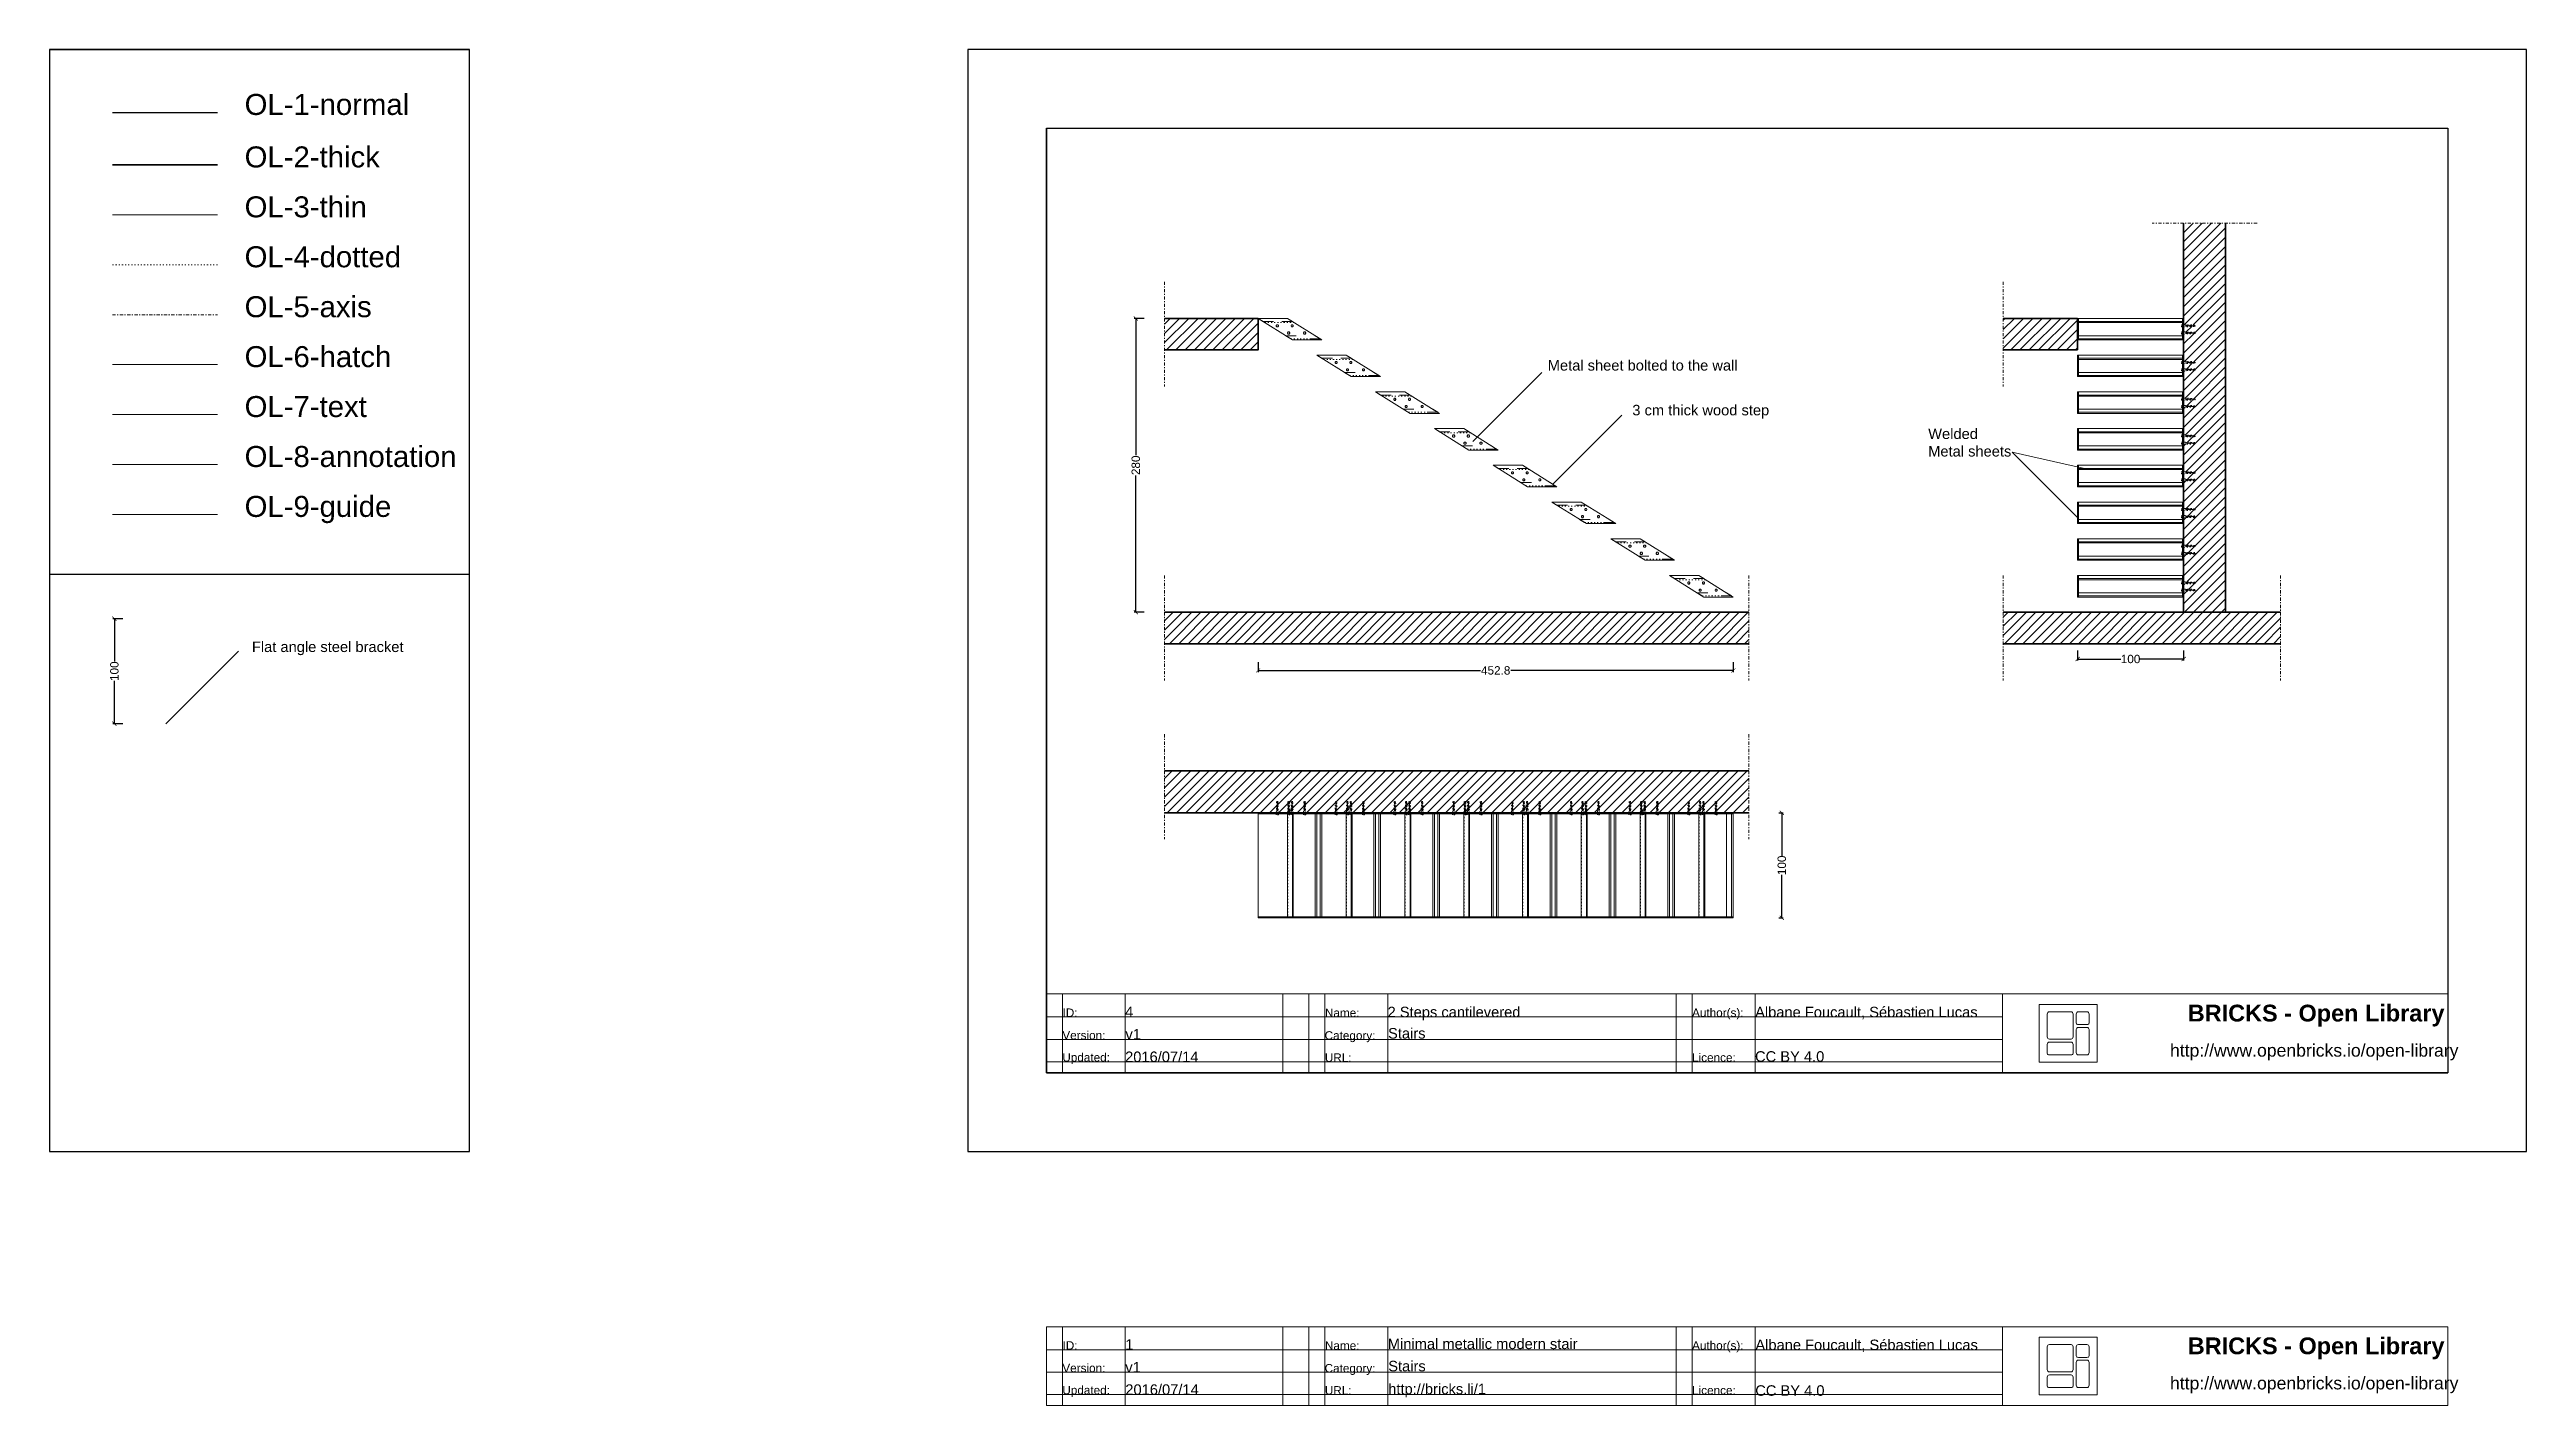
# Model space of a CAD drawing. Header units: centimetres. Extents: x -875 to 1485, y -242 to 1050.
import ezdxf

# ---------------------------------------------------------------- set-up
doc = ezdxf.new("R2010")
doc.units = ezdxf.units.CM
doc.header["$MEASUREMENT"] = 0
for name, pattern in [('axis-1-3', [7, 3, -1.5, 1, -1.5]), ('dashed-1', [2, 1, -1]), ('dashed-2', [3, 1, -2])]:
    doc.linetypes.add(name, pattern=pattern)
for name, color, linetype, lineweight in [('OL-1-normal', 7, 'Continuous', 15), ('OL-2-thick', 1, 'Continuous', 35), ('OL-3-thin', 43, 'Continuous', 0), ('OL-4-dotted', 30, 'dashed-2', 15), ('OL-5-axis', 5, 'axis-1-3', 15), ('OL-6-hatch', 252, 'Continuous', 9), ('OL-7-text', 151, 'Continuous', 15), ('OL-8-annotation', 241, 'Continuous', 15)]:
    doc.layers.add(name, color=color, linetype=linetype, lineweight=lineweight)
doc.layers.add('OL-9-guide', color=135, linetype='Continuous', lineweight=15, plot=False)
doc.styles.add('open-library', font='Arial.ttf')
doc.styles.get("Standard").update_dxf_attribs({"font": 'Arial.ttf'})
doc.dimstyles.new('open-library', dxfattribs={"dimtxt": 1, "dimasz": 0.5, "dimexe": 0.18, "dimexo": 0.0625, "dimgap": 0.09, "dimtad": 0, "dimdec": 1, "dimdsep": 46, "dimtxsty": 'open-library', "dimblk": 'ARCHTICK', "dimblk1": 'ARCHTICK', "dimblk2": 'ARCHTICK', "dimcen": 0.09, "dimadec": 0, "dimazin": 0, "dimtfac": 1, "dimtdec": 1, "dimtofl": 0, "dimtmove": 0, "dimatfit": 3, "dimldrblk": 'NONE', "dimfxl": 1, "dimfxlon": 1, "dimtolj": 1, "dimtzin": 0, "dimarcsym": 0})

# ---------------------------------------------------------------- blocks, each defined once
blk = doc.blocks.new('escalier 2 marches ensemble')
at = {"layer": 'OL-4-dotted', "ltscale": 10}
blk.add_lwpolyline([(-0.9, 3), (27.1, 3), (31.9, 0), (3.9, 0)], close=True, dxfattribs=at)
blk = doc.blocks.new('STAIRS 4 BLOC MARCHE')
at = {"layer": 'OL-3-thin'}
blk.add_lwpolyline([(28, 0), (60.8, -20.5), (32.8, -20.5), (0, 0)], close=True, dxfattribs=at)
at = {"layer": 'OL-4-dotted', "ltscale": 10}
blk.add_line((4.8, -3), (32.8, -3), dxfattribs=at)
at = {"layer": 'OL-4-dotted'}
for p, q in [((6.4, -4), (34.4, -4)), ((17.4, -6.8), (17.4, -7.4)), ((18.1, -6.1), (18.7, -6.1)), ((28.2, -13.6), (28.2, -14.2)), ((28.9, -12.9), (29.5, -12.9)), ((31.2, -19.5), (59.2, -19.5)), ((31.4, -6.8), (31.4, -7.4)), ((32.1, -6.1), (32.7, -6.1)), ((43.4, -13.6), (43.4, -14.2)), ((44.1, -12.9), (44.7, -12.9))]:
    blk.add_line(p, q, dxfattribs=at)
for points in [[(17.4, -6.8), (18, -6.1), (18.8, -6.1), (18.8, -6.1), (19.4, -6.8), (19.4, -7.4)], [(17.4, -7.4), (18, -8.1), (18.8, -8.1), (18.8, -8.1), (19.4, -7.4)], [(28.2, -13.6), (28.8, -12.9), (29.6, -12.9), (29.6, -12.9), (30.2, -13.6), (30.2, -14.2)], [(28.2, -14.2), (28.8, -14.9), (29.6, -14.9), (29.6, -14.9), (30.2, -14.2)], [(31.4, -6.8), (32, -6.1), (32.8, -6.1), (32.8, -6.1), (33.4, -6.8), (33.4, -7.4)], [(31.4, -7.4), (32, -8.1), (32.8, -8.1), (32.8, -8.1), (33.4, -7.4)], [(43.4, -13.6), (44, -12.9), (44.8, -12.9), (44.8, -12.9), (45.4, -13.6), (45.4, -14.2)], [(43.4, -14.2), (44, -14.9), (44.8, -14.9), (44.8, -14.9), (45.4, -14.2)]]:
    blk.add_lwpolyline(points, dxfattribs=at)
at = {"layer": 'OL-3-thin', "linetype": 'dashed-1'}
for p in [(0.9, -3), (27.3, -19.5)]:
    blk.add_blockref('escalier 2 marches ensemble', p, dxfattribs=at)
blk = doc.blocks.new('vis escalier 2 marches')
at = {"layer": 'OL-4-dotted'}
for p, q in [((-0.3, 0), (-0.3, 1)), ((0, 1), (0, 1)), ((0, 1), (0, 0))]:
    blk.add_line(p, q, dxfattribs=at)
blk.add_lwpolyline([(-1, 1.5), (0, 1.5), (0, -0.5), (-1, -0.5)], close=True, dxfattribs=at)
for points in [[(3.7, 1), (-0.3, 1), (3.7, 1), (10, 0.8), (11.2, 0.6, -0.558696), (11.2, 0.4), (10, 0.2), (10, 0.8), (10, 0.8), (10, 0.8), (9.8, 0.2), (9.8, 0.8), (9.8, 0.8), (9.8, 0.8), (9.6, 0.2), (9.6, 0.8), (9.6, 0.8), (9.6, 0.8), (9.3, 0.2), (9.3, 0.8), (9.3, 0.8), (9.3, 0.8), (9.1, 0.2), (9.1, 0.8), (9.1, 0.8), (9.1, 0.8), (8.9, 0.2), (8.9, 0.8), (8.9, 0.8), (8.9, 0.8), (8.7, 0.2), (8.7, 0.8), (8.7, 0.8), (8.7, 0.8), (8.4, 0.2), (8.4, 0.8), (8.4, 0.8), (8.4, 0.8), (8.2, 0.1), (8.2, 0.8), (8.2, 0.8), (8.2, 0.8), (7.9, 0.1), (7.9, 0.9), (7.9, 0.9), (7.9, 0.9), (7.7, 0.1), (7.7, 0.9), (7.7, 0.9), (7.7, 0.9), (7.4, 0.1), (7.4, 0.9), (7.4, 0.9), (7.4, 0.9), (7.2, 0.1), (7.2, 0.9), (7.2, 0.9), (7.2, 0.9), (6.9, 0.1), (6.9, 0.9), (6.9, 0.9), (6.9, 0.9), (6.6, 0.1), (6.6, 0.9), (6.6, 0.9), (6.6, 0.9), (6.3, 0.1), (6.3, 0.9), (6.3, 0.9), (6.3, 0.9), (6, 0.1), (6, 0.9), (6, 0.9), (6, 0.9), (5.7, 0.1), (5.7, 0.9), (5.7, 0.9), (5.7, 0.9), (5.4, 0.1), (5.4, 0.9), (5.4, 0.9), (5.4, 0.9), (5.1, 0), (5.1, 1), (5.1, 1), (5.1, 1), (4.8, 0), (4.8, 1)], [(1, 0), (1, -0.5), (11.7, -0.2, 0.349309), (11.7, 1.2), (1, 1.5), (1, 1)]]:
    blk.add_lwpolyline(points, format="xyb", dxfattribs=at)
blk.add_lwpolyline([(-0.3, 0), (3.7, 0), (10, 0.2)], dxfattribs=at)
blk = doc.blocks.new('STAIRS 1 MARCHE')
at = {"layer": 'OL-1-normal'}
blk.add_line((3942.2, -1685.3), (3942.2, -1783.3), dxfattribs=at)
blk.add_lwpolyline([(3920.6, -1685.2), (3947, -1685.3), (3947, -1783.3), (3920.6, -1783.2)], dxfattribs=at)
at = {"layer": 'OL-4-dotted'}
blk.add_lwpolyline([(3920.6, -1685.2), (3916.1, -1685.2), (3916.1, -1783.2), (3920.6, -1783.2)], dxfattribs=at)
blk = doc.blocks.new('STAIRS 4 MARCHE 1')
at = {"layer": 'OL-1-normal'}
blk.add_line((28, 98), (28, 0), dxfattribs=at)
blk.add_lwpolyline([(0, 98), (0, 0), (0, 98), (32.8, 98), (32.8, 0), (0, 0)], dxfattribs=at)
blk = doc.blocks.new('STAIRS 4 MARCHE VUE DE DESSUS')
blk.add_line((-24.6, 99), (-24.6, 99))
at = {"layer": 'OL-3-thin'}
for p, q in [((-51.6, 99), (0, 99)), ((-32.8, 100), (-32.8, 99)), ((-28, 99), (-28, 1)), ((-27.2, 99), (-27.2, 1)), ((-51.6, 1), (0, 1)), ((-27.7, 1), (-27.7, 0))]:
    blk.add_line(p, q, dxfattribs=at)
for points in [[(0, 0), (0, 100), (0, 0), (-51.6, 0)], [(-51.6, 100), (0, 100)], [(-1.6, 1), (-1.6, 99), (-1.6, 1), (-1.6, 1)]]:
    blk.add_lwpolyline(points, dxfattribs=at)
at = {"layer": 'OL-4-dotted', "linetype": 'dashed-1', "ltscale": 20}
blk.add_line((-60.8, 1), (-60.8, 99), dxfattribs=at)
at = {"layer": 'OL-4-dotted'}
blk.add_line((-32.6, 1), (-32.6, 1), dxfattribs=at)
at = {"layer": 'OL-4-dotted', "linetype": 'dashed-1', "ltscale": 20}
for points in [[(-51.6, 100), (-60.8, 100), (-60.8, 99), (-51.6, 99)], [(-51.6, 1), (-60.8, 1), (-60.8, 0), (-51.6, 0)]]:
    blk.add_lwpolyline(points, close=True, dxfattribs=at)
at = {"layer": 'OL-1-normal'}
for name, p in [('STAIRS 4 MARCHE 1', (-60.8, 1)), ('STAIRS 1 MARCHE', (-3948.6, 1784.3))]:
    blk.add_blockref(name, p, dxfattribs=at)
at = {"layer": 'OL-4-dotted', "rotation": 90}
for p in [(-41.9, 99), (-31.1, 99), (-27.9, 99), (-15.9, 99)]:
    blk.add_blockref('vis escalier 2 marches', p, dxfattribs=at)
blk = doc.blocks.new('marche escalier 2 marches')
at = {"layer": 'OL-1-normal'}
blk.add_lwpolyline([(4448.9, 328.2), (4547.9, 328.2), (4547.9, 325.2), (4448.9, 325.2)], close=True, dxfattribs=at)
blk = doc.blocks.new('STAIRS 4 LIMON 2 MARCHES ASSEMBLÉES')
at = {"layer": 'OL-3-thin'}
for p, q in [((1, 17.5), (100, 17.5)), ((1, 16.5), (100, 16.5)), ((1, 1), (100, 1)), ((1, 0), (100, 0))]:
    blk.add_line(p, q, dxfattribs=at)
blk.add_lwpolyline([(0, 20.5), (0, 0), (1, 0), (1, 20.5)], close=True, dxfattribs=at)
blk.add_lwpolyline([(101, 0), (101, 20.5), (100, 20.5), (100, 0), (101, 0)], dxfattribs=at)
blk = doc.blocks.new('STAIRS 4 bloc marches ensemble')
at = {"layer": 'OL-1-normal'}
blk.add_blockref('STAIRS 4 LIMON 2 MARCHES ASSEMBLÉES', (-0.5, 0), dxfattribs=at)
at = {"layer": 'OL-3-thin'}
for name, p in [('marche escalier 2 marches', (-4448.4, -307.7)), ('marche escalier 2 marches', (-4448.4, -324.2)), ('vis escalier 2 marches', (99.5, 13)), ('vis escalier 2 marches', (99.5, 6.1))]:
    blk.add_blockref(name, p, dxfattribs=at)
blk = doc.blocks.new('_ArchTick')
at = {"color": 0, "linetype": 'ByBlock', "const_width": 0.15}
blk.add_lwpolyline([(-0.5, -0.5), (0.5, 0.5)], dxfattribs=at)
blk = doc.blocks.new('*D15')
at = {"layer": 'Defpoints', "color": 0, "transparency": 16777216}
for p in [(89.8, -61.1), (61.8, -161.1), (89.8, -161.1)]:
    blk.add_point(p, dxfattribs=at)
at = {"layer": 'OL-8-annotation', "color": 0, "lineweight": -2, "transparency": 16777216}
for p, q in [((69.8, -61.1), (60.4, -61.1)), ((61.8, -61.1), (61.8, -101.9)), ((61.8, -161.1), (61.8, -120.3)), ((69.8, -161.1), (60.4, -161.1))]:
    blk.add_line(p, q, dxfattribs=at)
at = {"layer": 'OL-8-annotation', "color": 0, "lineweight": -2, "transparency": 16777216, "xscale": 4, "yscale": 4, "zscale": 4}
for p, rotation in [((61.8, -61.1), 90), ((61.8, -161.1), 270)]:
    blk.add_blockref('_ArchTick', p, dxfattribs=dict(at, rotation=rotation))
at = {"layer": 'OL-8-annotation', "color": 0, "transparency": 16777216, "insert": (61.8, -111.1), "char_height": 8, "attachment_point": 5, "rotation": 90, "style": 'open-library'}
blk.add_mtext('\\A1;100', dxfattribs=at)
blk = doc.blocks.new('_None')
blk = doc.blocks.new('LOGO')
at = {"layer": 'OL-1-normal', "lineweight": 0}
blk.add_lwpolyline([(35.3, 0), (0, 0), (0, 35.3), (35.3, 35.3), (35.3, 0)], dxfattribs=at)
for points in [[(19.4, 30.8), (20.1, 30.8), (20.7, 30.2), (20.7, 29.4), (20.7, 29.4), (20.7, 15.5), (20.7, 15.5), (20.7, 14.7), (20.1, 14.1), (19.4, 14.1), (19.4, 14.1), (6.2, 14.1), (6.2, 14.1), (5.5, 14.1), (4.9, 14.7), (4.9, 15.5), (4.9, 15.5), (4.9, 29.4), (4.9, 29.4), (4.9, 30.2), (5.5, 30.8), (6.2, 30.8), (6.2, 30.8), (19.4, 30.8), (19.4, 30.8)], [(6.2, 30.8), (5.5, 30.8), (4.9, 30.2), (4.9, 29.4), (4.9, 29.4), (4.9, 15.5), (4.9, 15.5), (4.9, 14.7), (5.5, 14.1), (6.2, 14.1), (6.2, 14.1), (19.4, 14.1), (19.4, 14.1), (20.1, 14.1), (20.7, 14.7), (20.7, 15.5), (20.7, 15.5), (20.7, 29.4), (20.7, 29.4), (20.7, 30.2), (20.1, 30.8), (19.4, 30.8), (19.4, 30.8), (6.2, 30.8), (6.2, 30.8)], [(23.9, 30.8), (23.2, 30.8), (22.6, 30.2), (22.6, 29.4), (22.6, 29.4), (22.6, 24), (22.6, 24), (22.6, 23.2), (23.2, 23), (23.9, 23), (23.9, 23), (29.1, 23), (29.1, 23), (29.8, 23), (30.4, 23.2), (30.4, 24), (30.4, 24), (30.4, 29.4), (30.4, 29.4), (30.4, 30.2), (29.8, 30.8), (29.1, 30.8), (29.1, 30.8), (23.9, 30.8), (23.9, 30.8)], [(24, 21.3), (23.2, 21.3), (22.6, 20.7), (22.6, 19.9), (22.6, 19.9), (22.6, 5.9), (22.6, 5.9), (22.6, 5.1), (23.2, 4.5), (24, 4.5), (24, 4.5), (29.1, 4.5), (29.1, 4.5), (29.8, 4.5), (30.4, 5.1), (30.4, 5.9), (30.4, 5.9), (30.4, 19.9), (30.4, 19.9), (30.4, 20.7), (29.8, 21.3), (29.1, 21.3), (29.1, 21.3), (24, 21.3), (24, 21.3)], [(6.2, 12.3), (5.5, 12.3), (4.9, 11.7), (4.9, 10.9), (4.9, 10.9), (4.9, 5.5), (4.9, 5.5), (4.9, 4.7), (5.5, 4.5), (6.2, 4.5), (6.2, 4.5), (19.4, 4.5), (19.4, 4.5), (20.1, 4.5), (20.7, 4.7), (20.7, 5.5), (20.7, 5.5), (20.7, 10.9), (20.7, 10.9), (20.7, 11.7), (20.1, 12.3), (19.4, 12.3), (19.4, 12.3), (6.2, 12.3), (6.2, 12.3)]]:
    blk.add_open_spline(points, degree=3, knots=[0, 0, 0, 0, 1, 1, 1, 2, 2, 2, 3, 3, 3, 4, 4, 4, 5, 5, 5, 6, 6, 6, 7, 7, 7, 8, 8, 8, 8], dxfattribs=at)
blk = doc.blocks.new('ol-legend-block')
at = {"transparency": 33554651}
for p, q in [((0, 75), (0, 0)), ((250, 75), (250, 0)), ((600, 75), (600, 0)), ((910.8, 75), (910.8, 0)), ((0, 0), (1335, 0))]:
    blk.add_line(p, q, dxfattribs=at)
for points in [[(0, 75), (1335, 75)], [(1335, 75), (1335, 0)], [(0, 0), (1335, 0)]]:
    blk.add_lwpolyline(points, dxfattribs=at)
at = {"layer": 'OL-9-guide', "transparency": 33554651}
for points in [[(15, 75), (15, 0)], [(15, 75), (15, 0)], [(75, 75), (75, 0)], [(225, 75), (225, 0)], [(265, 75), (265, 0)], [(325, 75), (325, 0)], [(615, 75), (615, 0)], [(675, 75), (675, 0)], [(0, 53.1), (910.8, 53.1)], [(0, 31.7), (910.8, 31.7)], [(0, 10.3), (910.8, 10.3)]]:
    blk.add_lwpolyline(points, dxfattribs=at)
at = {"layer": 'OL-7-text', "transparency": 33554651, "xscale": 1.559055028382178, "yscale": 1.559055028382178, "zscale": 1.559055028382178, "rotation": 0.002238116440524}
blk.add_blockref('LOGO', (945.8, 10), dxfattribs=at)
at = {"layer": 'OL-7-text', "transparency": 33554651, "char_height": 8}
for s, insert, attachment_point in [('ID: ', (15.2, 61.2), 1), ('Name:', (265.2, 61.1), 1), ('Author(s): ', (615, 61.2), 1), ('Version: ', (15, 31.6), 7), ('Category:', (264.9, 39.5), 1), ('Updated: ', (15, 8.2), 7), ('URL:', (265.1, 18.4), 1), ('Licence: ', (615, 18.5), 1)]:
    blk.add_mtext_dynamic_manual_height_columns(s, width=136.285, gutter_width=1, heights=[0], dxfattribs=dict(at, insert=insert, attachment_point=attachment_point))
at = {"layer": 'OL-7-text', "transparency": 33554651, "width": 349.228, "attachment_point": 5}
for s, insert, char_height in [('{\\fArial|b1|i0|c0|p34;BRICKS - Open Library}', (1209.6, 54.4), 16), ('http://www.openbricks.io/open-library', (1207.8, 19.5), 12)]:
    blk.add_mtext(s, dxfattribs=dict(at, insert=insert, char_height=char_height))
blk = doc.blocks.new('*D18')
at = {"layer": 'Defpoints', "color": 0, "transparency": 16777216}
for p in [(276.5, 763.8), (729.3, 528.3), (729.3, 458.3)]:
    blk.add_point(p, dxfattribs=at)
at = {"layer": 'OL-8-annotation', "color": 0, "lineweight": -2, "transparency": 16777216}
for p, q in [((276.5, 466.3), (276.5, 456.8)), ((276.5, 458.3), (488.5, 458.3)), ((729.3, 458.3), (517.2, 458.3)), ((729.3, 466.3), (729.3, 456.8))]:
    blk.add_line(p, q, dxfattribs=at)
at = {"layer": 'OL-8-annotation', "color": 0, "lineweight": -2, "transparency": 16777216, "xscale": 4, "yscale": 4, "zscale": 4, "rotation": 180}
blk.add_blockref('_ArchTick', (276.5, 458.3), dxfattribs=at)
at = {"layer": 'OL-8-annotation', "color": 0, "lineweight": -2, "transparency": 16777216, "xscale": 4, "yscale": 4, "zscale": 4}
blk.add_blockref('_ArchTick', (729.3, 458.3), dxfattribs=at)
at = {"layer": 'OL-8-annotation', "color": 0, "transparency": 16777216, "insert": (502.9, 458.3), "char_height": 8, "attachment_point": 5, "style": 'open-library'}
blk.add_mtext('\\A1;452.8', dxfattribs=at)
blk = doc.blocks.new('*D19')
at = {"layer": 'Defpoints', "color": 0, "transparency": 16777216}
for p in [(772.2, 322.6), (772.2, 222.6), (775.5, 222.6)]:
    blk.add_point(p, dxfattribs=at)
at = {"layer": 'OL-8-annotation', "color": 0, "lineweight": -2, "transparency": 16777216}
for p, q in [((772.7, 322.6), (776.9, 322.6)), ((775.5, 322.6), (775.5, 281.8)), ((775.5, 222.6), (775.5, 263.4)), ((772.7, 222.6), (776.9, 222.6))]:
    blk.add_line(p, q, dxfattribs=at)
at = {"layer": 'OL-8-annotation', "color": 0, "lineweight": -2, "transparency": 16777216, "xscale": 4, "yscale": 4, "zscale": 4}
for p, rotation in [((775.5, 322.6), 90), ((775.5, 222.6), 270)]:
    blk.add_blockref('_ArchTick', p, dxfattribs=dict(at, rotation=rotation))
at = {"layer": 'OL-8-annotation', "color": 0, "transparency": 16777216, "insert": (775.5, 272.6), "char_height": 8, "attachment_point": 5, "rotation": 90, "style": 'open-library'}
blk.add_mtext('\\A1;100', dxfattribs=at)
blk = doc.blocks.new('*D20')
at = {"layer": 'Defpoints', "color": 0, "transparency": 16777216}
for p in [(1057.3, 528.3), (1158.3, 528.3), (1158.3, 469.2)]:
    blk.add_point(p, dxfattribs=at)
at = {"layer": 'OL-8-annotation', "color": 0, "lineweight": -2, "transparency": 16777216}
for p, q in [((1057.3, 477.2), (1057.3, 467.7)), ((1158.3, 477.2), (1158.3, 467.7)), ((1057.3, 469.2), (1098.6, 469.2)), ((1158.3, 469.2), (1117, 469.2))]:
    blk.add_line(p, q, dxfattribs=at)
at = {"layer": 'OL-8-annotation', "color": 0, "lineweight": -2, "transparency": 16777216, "xscale": 4, "yscale": 4, "zscale": 4, "rotation": 180}
blk.add_blockref('_ArchTick', (1057.3, 469.2), dxfattribs=at)
at = {"layer": 'OL-8-annotation', "color": 0, "lineweight": -2, "transparency": 16777216, "xscale": 4, "yscale": 4, "zscale": 4}
blk.add_blockref('_ArchTick', (1158.3, 469.2), dxfattribs=at)
at = {"layer": 'OL-8-annotation', "color": 0, "transparency": 16777216, "insert": (1107.8, 469.2), "char_height": 8, "attachment_point": 5, "style": 'open-library'}
blk.add_mtext('\\A1;100', dxfattribs=at)
blk = doc.blocks.new('*D21')
at = {"layer": 'Defpoints', "color": 0, "transparency": 16777216}
for p in [(276.5, 793.8), (160, 513.8), (276.5, 513.8)]:
    blk.add_point(p, dxfattribs=at)
at = {"layer": 'OL-8-annotation', "color": 0, "lineweight": -2, "transparency": 16777216}
for p, q in [((168, 793.8), (158.5, 793.8)), ((160, 793.8), (160, 663.5)), ((160, 513.8), (160, 644.1)), ((168, 513.8), (158.5, 513.8))]:
    blk.add_line(p, q, dxfattribs=at)
at = {"layer": 'OL-8-annotation', "color": 0, "lineweight": -2, "transparency": 16777216, "xscale": 4, "yscale": 4, "zscale": 4}
for p, rotation in [((160, 793.8), 90), ((160, 513.8), 270)]:
    blk.add_blockref('_ArchTick', p, dxfattribs=dict(at, rotation=rotation))
at = {"layer": 'OL-8-annotation', "color": 0, "transparency": 16777216, "insert": (160, 653.8), "char_height": 8, "attachment_point": 5, "rotation": 90, "style": 'open-library'}
blk.add_mtext('\\A1;280', dxfattribs=at)
blk = doc.blocks.new('ol-layers')
for p, q in [((0, 481.34), (400, 481.34)), ((60, 421.34), (160, 421.34)), ((0, -18.66), (400, -18.66))]:
    blk.add_line(p, q)
blk.add_lwpolyline([(0, -568.66), (400, -568.66), (400, 481.34), (0, 481.34)], close=True)
at = {"layer": 'OL-2-thick'}
blk.add_line((60, 371.34), (160, 371.34), dxfattribs=at)
at = {"layer": 'OL-3-thin'}
blk.add_line((60, 323.76), (160, 323.76), dxfattribs=at)
at = {"layer": 'OL-4-dotted'}
blk.add_line((60, 276.18), (160, 276.18), dxfattribs=at)
at = {"layer": 'OL-5-axis'}
blk.add_line((60, 228.6), (160, 228.6), dxfattribs=at)
at = {"layer": 'OL-6-hatch'}
blk.add_line((60, 181.02), (160, 181.02), dxfattribs=at)
at = {"layer": 'OL-7-text'}
blk.add_line((60, 133.44), (160, 133.44), dxfattribs=at)
blk.add_line((60, 133.44), (160, 133.44), dxfattribs=at)
at = {"layer": 'OL-8-annotation'}
blk.add_line((60, 85.86), (160, 85.86), dxfattribs=at)
blk.add_lwpolyline([(110.88, -161.4), (180.19, -92.09)], dxfattribs=at)
at = {"layer": 'OL-9-guide'}
blk.add_line((60, 38.28), (160, 38.28), dxfattribs=at)
at = {"insert": (185.87, 438.97), "char_height": 20, "attachment_point": 1}
blk.add_mtext_dynamic_manual_height_columns('OL-1-normal', width=208.405, gutter_width=1, heights=[0], dxfattribs=at)
at = {"layer": 'OL-2-thick', "insert": (185.87, 388.97), "char_height": 20, "attachment_point": 1}
blk.add_mtext_dynamic_manual_height_columns('OL-2-thick', width=208.405, gutter_width=1, heights=[0], dxfattribs=at)
at = {"layer": 'OL-3-thin', "insert": (185.87, 341.39), "char_height": 20, "attachment_point": 1}
blk.add_mtext_dynamic_manual_height_columns('OL-3-thin', width=208.405, gutter_width=1, heights=[0], dxfattribs=at)
at = {"layer": 'OL-4-dotted', "insert": (185.87, 293.81), "char_height": 20, "attachment_point": 1}
blk.add_mtext_dynamic_manual_height_columns('OL-4-dotted', width=208.405, gutter_width=1, heights=[0], dxfattribs=at)
at = {"layer": 'OL-5-axis', "insert": (185.87, 246.23), "char_height": 20, "attachment_point": 1}
blk.add_mtext_dynamic_manual_height_columns('OL-5-axis', width=208.405, gutter_width=1, heights=[0], dxfattribs=at)
at = {"layer": 'OL-6-hatch', "insert": (185.87, 198.66), "char_height": 20, "attachment_point": 1}
blk.add_mtext_dynamic_manual_height_columns('OL-6-hatch', width=208.405, gutter_width=1, heights=[0], dxfattribs=at)
at = {"layer": 'OL-7-text', "insert": (185.87, 151.08), "char_height": 20, "attachment_point": 1}
blk.add_mtext_dynamic_manual_height_columns('OL-7-text', width=208.405, gutter_width=1, heights=[0], dxfattribs=at)
at = {"layer": 'OL-8-annotation', "insert": (185.87, 103.5), "char_height": 20, "attachment_point": 1}
blk.add_mtext_dynamic_manual_height_columns('OL-8-annotation', width=208.405, gutter_width=1, heights=[0], dxfattribs=at)
at = {"layer": 'OL-8-annotation', "insert": (192.84, -82.84), "char_height": 10, "width": 203.6501, "attachment_point": 1, "style": 'open-library'}
blk.add_mtext('Flat angle steel bracket ', dxfattribs=at)
at = {"layer": 'OL-9-guide', "insert": (185.87, 55.92), "char_height": 20, "attachment_point": 1}
blk.add_mtext_dynamic_manual_height_columns('OL-9-guide', width=208.405, gutter_width=1, heights=[0], dxfattribs=at)
at = {"layer": 'OL-8-annotation'}
dim = blk.add_linear_dim(base=(61.82, -161.08), p1=(89.78, -61.08), p2=(89.78, -161.08), angle=90, dimstyle='open-library', override={"dimscale": 8, "dimtix": 0, "dimtofl": 0, "dimtmove": 0, "dimatfit": 3}, dxfattribs=at)
dim.commit()
dim.dimension.update_dxf_attribs({"geometry": '*D15', "text_midpoint": (61.82, -111.08)})
blk = doc.blocks.new('ol-drawing-block')
at = {"transparency": 33554651}
for p, q in [((75, 975), (75, 75)), ((75, 150), (75, 75)), ((75, 75), (1410, 75))]:
    blk.add_line(p, q, dxfattribs=at)
for points in [[(0, 1050), (0, 0), (1485, 0), (1485, 1050), (0, 1050)], [(75, 75), (1410, 75)]]:
    blk.add_lwpolyline(points, dxfattribs=at)
blk.add_lwpolyline([(75, 975), (1410, 975), (1410, 75), (75, 75)], close=True, dxfattribs=at)
blk.add_blockref('ol-layers', (-875, 568.7), dxfattribs=at)
at = {"layer": 'OL-1-normal', "transparency": 33554651}
blk.add_blockref('ol-legend-block', (75, 75), dxfattribs=at)
blk = doc.blocks.new('bricks-open-library-starter')
at = {"layer": 'OL-6-hatch', "transparency": 33554651}
for points in [[(75, -242.1), (75, -167.1)], [(75, -167.1), (75, -237.1)], [(75, -167.1), (75, -232.1)]]:
    blk.add_lwpolyline(points, dxfattribs=at)
blk.add_blockref('ol-drawing-block', (0, 0))
at = {"layer": 'OL-1-normal', "transparency": 33554651}
blk.add_blockref('ol-legend-block', (75, -242.1), dxfattribs=at)
at = {"layer": 'OL-7-text', "transparency": 33554651, "char_height": 10, "attachment_point": 7, "style": 'open-library'}
for s, width, heights, insert in [('1', 136.285, [0], (150, -189)), ('Minimal metallic modern stair', 223.598, [79.3], (400.1, -188.5)), ('Albane Foucault, Sébastien Lucas', 416.08, [79.3], (750.3, -191.2)), ('v1', 136.285, [0], (150, -210.6)), ('Stairs', 223.598, [79.3], (400.5, -209.7)), ('2016/07/14', 136.285, [0], (150, -232.1)), ('http://bricks.li/1', 223.598, [79.3], (400.5, -234.4)), ('CC BY 4.0', 136.285, [0], (750.2, -233))]:
    blk.add_mtext_dynamic_manual_height_columns(s, width=width, gutter_width=1, heights=heights, dxfattribs=dict(at, insert=insert))

msp = doc.modelspace()

# ---------------------------------------------------------------- hatches: boundary and pattern name
at = {"layer": 'OL-6-hatch'}
h = msp.add_hatch(dxfattribs=at)
h.set_pattern_fill('ANSI31', color=256, scale=50)
h.paths.add_polyline_path([(276.46, 793.78), (187.31, 793.78), (187.31, 763.78), (276.46, 763.78)])
h.paths.add_polyline_path([(744.11, 513.78), (187.31, 513.78), (187.31, 483.78), (744.11, 483.78)])
h.paths.add_polyline_path([(744.11, 362.58), (187.31, 362.58), (187.31, 322.58), (744.11, 322.58)])
h.paths.add_polyline_path([(1250.74, 513.78), (986.52, 513.78), (986.52, 483.78), (1250.74, 483.78)])
h.paths.add_polyline_path([(1198.31, 717.05), (1163.9, 682.65), (1163.9, 682.62), (1169.03, 682.47, -0.3493089), (1169.03, 681.09), (1162.15, 680.89), (1158.31, 677.05), (1158.31, 675.91), (1169.03, 675.6, -0.3493089), (1169.03, 674.22), (1158.31, 673.91), (1158.31, 668.28), (1158.31, 653.78), (1158.31, 653.78), (1158.31, 647.78), (1169.03, 647.47, -0.3493089), (1169.03, 646.09), (1158.31, 645.78), (1158.31, 640.91), (1169.03, 640.6, -0.3493089), (1169.03, 639.22), (1158.31, 638.91), (1158.31, 633.28), (1158.31, 618.78), (1158.31, 618.78), (1158.31, 612.78), (1169.03, 612.47, -0.3493089), (1169.03, 611.09), (1158.31, 610.78), (1158.31, 605.91), (1169.03, 605.6, -0.3493089), (1169.03, 604.22), (1158.31, 603.91), (1158.31, 598.28), (1158.31, 583.78), (1158.31, 583.78), (1158.31, 577.78), (1169.03, 577.47, -0.3493089), (1169.03, 576.09), (1158.31, 575.78), (1158.31, 570.91), (1169.03, 570.6, -0.3493089), (1169.03, 569.22), (1158.31, 568.91), (1158.31, 563.28), (1158.31, 548.78), (1158.31, 548.78), (1158.31, 542.78), (1169.03, 542.47, -0.3493089), (1169.03, 541.09), (1158.31, 540.78), (1158.31, 535.91), (1169.03, 535.6, -0.3493089), (1169.03, 534.22), (1158.31, 533.91), (1158.31, 528.28), (1158.31, 513.78), (1198.31, 513.78)])
h.paths.add_polyline_path([(1198.31, 750.84), (1165.19, 717.73), (1165.14, 717.58), (1169.03, 717.47, -0.3493089), (1169.03, 716.09), (1163.39, 715.93), (1158.37, 710.9), (1169.03, 710.6, -0.3493089), (1169.03, 709.22), (1158.31, 708.91), (1158.31, 703.28), (1158.31, 688.78), (1158.31, 688.78), (1158.31, 682.78), (1163.88, 682.62), (1198.31, 717.05)])
h.paths.add_polyline_path([(1198.31, 819.53), (1166.43, 787.65), (1166.43, 787.55), (1169.03, 787.47, -0.3493089), (1169.03, 786.09), (1164.74, 785.97), (1159.64, 780.87), (1169.03, 780.6, -0.3493089), (1169.03, 779.22), (1158.31, 778.91), (1158.31, 773.28), (1158.31, 758.78), (1158.31, 758.78), (1158.31, 752.78), (1169.03, 752.47, -0.3493089), (1169.03, 751.09), (1158.31, 750.78), (1158.31, 745.91), (1169.03, 745.6, -0.3493089), (1169.03, 744.22), (1158.31, 743.91), (1158.31, 738.28), (1158.31, 723.78), (1158.31, 723.78), (1158.31, 717.78), (1165.05, 717.59), (1198.31, 750.84)])
h.paths.add_polyline_path([(1198.31, 884.44), (1158.31, 884.44), (1158.31, 793.78), (1158.31, 793.78), (1158.31, 787.78), (1166.32, 787.55), (1198.31, 819.53)])
h.paths.add_polyline_path([(1057.31, 793.78), (986.52, 793.78), (986.52, 763.78), (1057.31, 763.78)])

# ---------------------------------------------------------------- linework, layer by layer
at = {"layer": 'OL-2-thick'}
for p, q in [((1158.31, 513.78), (1158.31, 884.44)), ((1198.31, 884.44), (1198.31, 513.78)), ((986.52, 793.78), (1057.31, 793.78)), ((1057.31, 793.78), (1057.31, 763.78)), ((1057.31, 763.78), (986.52, 763.78)), ((187.31, 513.78), (744.11, 513.78)), ((986.52, 513.78), (1250.74, 513.78)), ((1158.31, 513.78), (1058.31, 513.78)), ((1198.31, 513.78), (1158.31, 513.78)), ((744.11, 483.78), (187.31, 483.78)), ((1250.74, 483.78), (986.52, 483.78)), ((187.31, 362.58), (744.11, 362.58)), ((744.11, 322.58), (187.31, 322.58))]:
    msp.add_line(p, q, dxfattribs=at)
msp.add_lwpolyline([(187.31, 793.78), (276.46, 793.78), (276.46, 763.78), (187.31, 763.78)], dxfattribs=at)
at = {"layer": 'OL-5-axis'}
for points in [[(1228.31, 884.44), (1128.31, 884.44)], [(187.31, 828.78), (187.31, 728.78)], [(986.52, 828.78), (986.52, 728.78)], [(187.31, 548.78), (187.31, 448.78)], [(744.11, 548.78), (744.11, 448.78)], [(986.52, 548.78), (986.52, 448.78)], [(1250.74, 548.78), (1250.74, 448.78)], [(187.31, 397.58), (187.31, 297.58)], [(744.11, 397.58), (744.11, 297.58)]]:
    msp.add_lwpolyline(points, dxfattribs=at)
at = {"layer": 'OL-6-hatch'}
msp.add_lwpolyline([(994.91, 666.42), (1063.96, 650.78)], dxfattribs=at)
at = {"layer": 'OL-8-annotation'}
for p, q in [((481.18, 676.47), (546.94, 742.23)), ((557.26, 635.78), (623.01, 701.54)), ((1057.31, 604.03), (994.91, 666.42))]:
    msp.add_line(p, q, dxfattribs=at)
msp.add_solid([(1118.49, 653.79), (1118.31, 653.78), (1118.48, 653.85)], dxfattribs=at)

# ---------------------------------------------------------------- block references
msp.add_blockref('bricks-open-library-starter', (0, 0))
at = {"layer": 'OL-1-normal'}
for name, p in [('STAIRS 4 BLOC MARCHE', (276.46, 793.78)), ('STAIRS 4 bloc marches ensemble', (1057.81, 773.28)), ('STAIRS 4 BLOC MARCHE', (332.46, 758.78)), ('STAIRS 4 bloc marches ensemble', (1057.81, 738.28)), ('STAIRS 4 BLOC MARCHE', (388.46, 723.78)), ('STAIRS 4 bloc marches ensemble', (1057.81, 703.28)), ('STAIRS 4 BLOC MARCHE', (444.46, 688.78)), ('STAIRS 4 bloc marches ensemble', (1057.81, 668.28)), ('STAIRS 4 BLOC MARCHE', (500.46, 653.78)), ('STAIRS 4 bloc marches ensemble', (1057.81, 633.28)), ('STAIRS 4 BLOC MARCHE', (556.46, 618.78)), ('STAIRS 4 bloc marches ensemble', (1057.81, 598.28)), ('STAIRS 4 BLOC MARCHE', (612.46, 583.78)), ('STAIRS 4 bloc marches ensemble', (1057.81, 563.28)), ('STAIRS 4 BLOC MARCHE', (668.46, 548.78)), ('STAIRS 4 bloc marches ensemble', (1057.81, 528.28)), ('STAIRS 4 MARCHE VUE DE DESSUS', (337.26, 222.58)), ('STAIRS 4 MARCHE VUE DE DESSUS', (393.26, 222.58)), ('STAIRS 4 MARCHE VUE DE DESSUS', (449.26, 222.58)), ('STAIRS 4 MARCHE VUE DE DESSUS', (505.26, 222.58)), ('STAIRS 4 MARCHE VUE DE DESSUS', (561.26, 222.58)), ('STAIRS 4 MARCHE VUE DE DESSUS', (617.26, 222.58)), ('STAIRS 4 MARCHE VUE DE DESSUS', (673.26, 222.58)), ('STAIRS 4 MARCHE VUE DE DESSUS', (729.26, 222.58))]:
    msp.add_blockref(name, p, dxfattribs=at)

# ---------------------------------------------------------------- texts
at = {"layer": 'OL-7-text', "transparency": 33554651, "char_height": 10, "attachment_point": 7, "style": 'open-library'}
for s, width, heights, insert in [('4', 136.2854, [0], (149.8, 128.08)), ('2 Steps cantilevered', 223.5979, [79.35], (399.9, 124.82)), ('Stairs', 223.5979, [79.35], (400.32, 107.39)), ('Albane Foucault, Sébastien Lucas', 416.0798, [79.35], (750.06, 125.93)), ('v1', 136.2854, [0], (150.12, 106.69)), ('2016/07/14', 136.2854, [0], (149.8, 85.03)), ('CC BY 4.0', 136.2854, [0], (750, 85.33))]:
    msp.add_mtext_dynamic_manual_height_columns(s, width=width, gutter_width=1, heights=heights, dxfattribs=dict(at, insert=insert))
at = {"layer": 'OL-8-annotation', "char_height": 10, "width": 203.6501, "attachment_point": 1, "style": 'open-library'}
for s, insert in [('Metal sheet bolted to the wall', (552.47, 754.07)), ('3 cm thick wood step ', (633.06, 711.4)), ('Welded \\PMetal sheets', (914.98, 688.85))]:
    msp.add_mtext(s, dxfattribs=dict(at, insert=insert))

# ---------------------------------------------------------------- dimensions: what is measured, and where the dimension line sits
at = {"layer": 'OL-8-annotation'}
dim = msp.add_linear_dim(base=(159.98, 513.78), p1=(276.46, 793.78), p2=(276.46, 513.78), angle=90, dimstyle='open-library', override={"dimscale": 8}, dxfattribs=at)
dim.commit()
dim.dimension.update_dxf_attribs({"geometry": '*D21', "text_midpoint": (159.98, 653.78)})
dim = msp.add_linear_dim(base=(729.26, 458.28), p1=(276.46, 763.78), p2=(729.26, 528.28), dimstyle='open-library', override={"dimscale": 8}, dxfattribs=at)
dim.commit()
dim.dimension.update_dxf_attribs({"geometry": '*D18', "text_midpoint": (502.86, 458.28)})
dim = msp.add_linear_dim(base=(1158.31, 469.16), p1=(1057.31, 528.28), p2=(1158.31, 528.28), text='100', dimstyle='open-library', override={"dimscale": 8}, dxfattribs=at)
dim.commit()
dim.dimension.update_dxf_attribs({"geometry": '*D20', "text_midpoint": (1107.81, 469.16)})
dim = msp.add_linear_dim(base=(775.46, 222.58), p1=(772.18, 322.58), p2=(772.18, 222.58), angle=90, dimstyle='open-library', override={"dimscale": 8}, dxfattribs=at)
dim.commit()
dim.dimension.update_dxf_attribs({"geometry": '*D19', "text_midpoint": (775.46, 272.58), "dimtype": 160})

doc.saveas('drawing.dxf')
